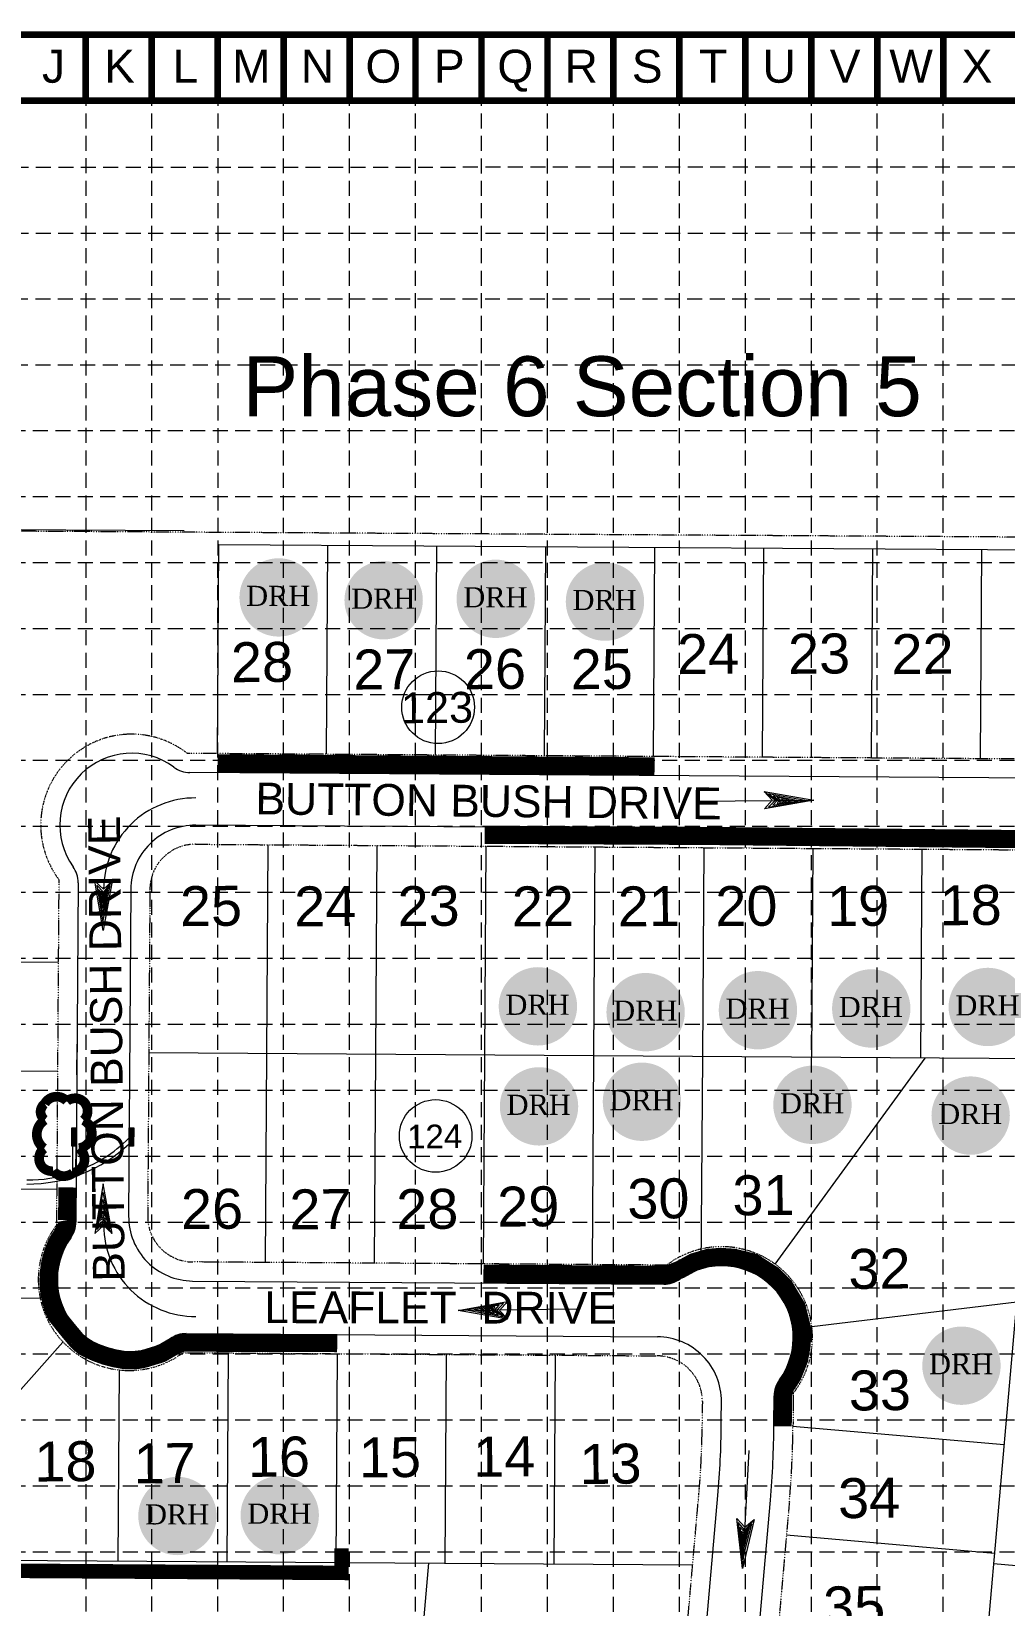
# Model space of a CAD drawing. Header units: inches. Extents: x 63409 to 64866, y 66737 to 69065.
# Drawn here: x 63781 to 64317, y 68199 to 69065 of the extents above; entities that cross this region are included whole.
import ezdxf
from ezdxf.enums import TextEntityAlignment as Align

# ---------------------------------------------------------------- set-up
doc = ezdxf.new("R2010")
doc.units = ezdxf.units.IN
doc.header["$MEASUREMENT"] = 0
for name, pattern in [('DASHED', [0.75, 0.5, -0.25]), ('DIVIDE', [1.25, 0.5, -0.25, 0, -0.25, 0, -0.25]), ('HIDDEN', [0.375, 0.25, -0.125])]:
    doc.linetypes.add(name, pattern=pattern)
for name, color, linetype, lineweight in [('10', 7, 'Continuous', 0), ('27', 7, 'Continuous', 0), ('31', 7, 'Continuous', 0), ('32', 7, 'Continuous', 0), ('33', 7, 'Continuous', 0), ('43', 7, 'Continuous', 0), ('44', 7, 'Continuous', 0), ('DR HORTON LOT', 7, 'Continuous', 0), ('LOT NUMBERS', 7, 'Continuous', 0)]:
    doc.layers.add(name, color=color, linetype=linetype, lineweight=lineweight)
for name, color, linetype in [('ARROWS', 7, 'Continuous'), ('BASE', 7, 'Continuous'), ('EROSION BLANKET', 84, 'Continuous'), ('GRID', 254, 'DASHED'), ('LEGEND', 7, 'Continuous'), ('SILT FENCE', 200, 'Continuous'), ('WATER', 5, 'Continuous')]:
    doc.layers.add(name, color=color, linetype=linetype)
doc.styles.add('DRHorton', font='dutcheb.ttf')
doc.styles.add("L200'", font='ARIAL.TTF', dxfattribs={"height": 0.001969})
doc.styles.get("Standard").update_dxf_attribs({"font": 'ARIAL.TTF'})

# ---------------------------------------------------------------- blocks, each defined once
blk = doc.blocks.new('DRHorton')
h = blk.add_hatch(color=1)
h.paths.add_polyline_path([(78.7, 25.78, 1), (40.43, 25.78, 1)])
h.paths.add_polyline_path([(42.33, 17.91), (76.5, 17.91), (76.5, 34.87), (42.33, 34.87)], flags=24)
at = {"layer": 'BASE', "color": 176, "style": 'DRHorton'}
blk.add_text('DRH', height=9.814, dxfattribs=at).set_placement((59.39, 21.64), align=Align.CENTER)
blk = doc.blocks.new('A$C238E4D3F')
at = {"layer": 'DR HORTON LOT', "linetype": 'Continuous', "lineweight": 0, "xscale": 1.127548441865656, "yscale": 1.127548441872932, "zscale": 1.127548441862433}
blk.add_blockref('DRHorton', (-45.59, -7.5), dxfattribs=at)

msp = doc.modelspace()

# ---------------------------------------------------------------- hatches: boundary and pattern name
at = {"layer": '43', "linetype": 'Continuous', "lineweight": 0}
for points in [[(63805.72, 68461.73), (63805.65, 68451.73), (63803.15, 68451.75), (63803.22, 68461.75)], [(63837.22, 68461.71), (63837.15, 68451.72), (63834.65, 68451.73), (63834.72, 68461.73)]]:
    msp.add_hatch(color=7, dxfattribs=at).paths.add_polyline_path(points, flags=16)

# ---------------------------------------------------------------- linework, layer by layer
at = {"layer": '27', "color": 7, "linetype": 'Continuous', "lineweight": 0}
for p, q in [((64418.58, 68653.76), (63868.15, 68657.48)), ((64430.34, 68624.68), (63871.35, 68628.46)), ((63806.63, 68596.79), (63805.37, 68409.86)), ((63835.61, 68593.2), (63834.39, 68413.2)), ((63869.65, 68377.46), (64129.09, 68375.71)), ((63866.11, 68348.49), (64125.5, 68346.73)), ((64160.67, 68298.55), (64160.77, 68313.49)), ((64189.67, 68298.35), (64189.78, 68314.19)), ((64106.93, 67669.72), (64158.81, 68259.27)), ((64135.82, 67667.18), (64187.7, 68256.73))]:
    msp.add_line(p, q, dxfattribs=at)
for centre, radius, start, end in [((63835.99, 68628.55), 39.5, 53.70748, 215.51691), ((63868.25, 68672.48), 15, 233.70748, 269.61222), ((63871.11, 68592.96), 35.5, 89.61187, 179.61222), ((63791.63, 68596.89), 15, 359.61222, 35.51691), ((63869.89, 68412.96), 35.5, 179.61222, 269.61262), ((63790.37, 68409.97), 15, 324.34953, 359.61222), ((63834.66, 68378.2), 39.5, 144.34953, 305.03426), ((64160.85, 68346.35), 39.5, 323.70743, 125.51691), ((64129.19, 68390.71), 15, 269.61223, 305.51691), ((63866, 68333.49), 15, 89.61223, 125.03426), ((64125.26, 68311.23), 35.5, 359.61222, 89.61233), ((64204.78, 68314.09), 15, 143.70743, 179.6124), ((63675.18, 68301.83), 485.5, 354.97084, 359.61222), ((63675.18, 68301.83), 514.5, 354.97084, 359.61222)]:
    msp.add_arc(centre, radius, start, end, dxfattribs=at)
at = {"layer": '31', "color": 7, "linetype": 'DIVIDE', "lineweight": 0}
msp.add_lwpolyline([(64012.68, 67432.26), (64182.58, 67474.19), (64357.64, 67517.38, -0.007964), (64406.07, 67528.52), (64465.06, 67539.91, -0.019122), (64583.28, 67555.76), (64686.92, 68733.46), (64686.94, 68784.94), (63640.37, 68791.1), (63620.38, 68791.09)], format="xyb", dxfattribs=at)
at = {"layer": '32', "color": 7, "linetype": 'DIVIDE', "lineweight": 0}
for p, q in [((64418.65, 68664.26), (63866.73, 68667.99)), ((63871.28, 68617.96), (64430.27, 68614.18)), ((63794.86, 68408.47), (63796.14, 68598.35)), ((63846.11, 68593.13), (63844.89, 68413.13)), ((64130.65, 68386.2), (63869.72, 68387.96)), ((63864.35, 68338), (64125.43, 68336.23)), ((64200.29, 68315.61), (64200.17, 68298.28)), ((64150.26, 68311.06), (64150.17, 68298.62)), ((64096.47, 67670.64), (64148.35, 68260.19)), ((64198.16, 68255.81), (64146.28, 67666.26))]:
    msp.add_line(p, q, dxfattribs=at)
for centre, radius, start, end in [((63835.99, 68628.55), 50, 52.06886, 217.15562), ((63871.11, 68592.96), 25, 89.61222, 179.61222), ((63869.89, 68412.96), 25, 179.61223, 269.61222), ((63834.66, 68378.2), 50, 142.74231, 306.45376), ((64160.85, 68346.35), 50, 322.06886, 127.15562), ((64125.26, 68311.23), 25, 359.61222, 89.61222), ((63675.18, 68301.83), 475, 354.97083, 359.61222), ((63675.18, 68301.83), 525, 354.97083, 359.61222)]:
    msp.add_arc(centre, radius, start, end, dxfattribs=at)
at = {"layer": '33', "color": 7, "linetype": 'Continuous', "lineweight": 0}
for p, q in [((63865.01, 68790.51), (63767.32, 68791.17)), ((63883.35, 68667.88), (63884.12, 68782.88)), ((64636.97, 68777.78), (63884.12, 68782.88)), ((63943.34, 68667.47), (63944.12, 68782.47)), ((64003.34, 68667.07), (64004.12, 68782.06)), ((64063.34, 68666.66), (64064.12, 68781.66)), ((64123.34, 68666.25), (64124.12, 68781.25)), ((64183.34, 68665.85), (64184.12, 68780.85)), ((64243.34, 68665.44), (64244.12, 68780.44)), ((64303.34, 68665.04), (64304.11, 68780.03)), ((63910.5, 68502.69), (63911.28, 68617.69)), ((63970.5, 68502.28), (63971.28, 68617.28)), ((64030.5, 68501.88), (64031.28, 68616.88)), ((64090.5, 68501.47), (64091.27, 68616.47)), ((64150.49, 68501.07), (64151.27, 68616.06)), ((64210.49, 68500.66), (64211.27, 68615.66)), ((64270.49, 68500.25), (64271.27, 68615.25)), ((63675.84, 68553.81), (63795.84, 68553)), ((63805.92, 68490.93), (63806.03, 68507.92)), ((64335.28, 68499.82), (63845.5, 68503.13)), ((63909.72, 68387.69), (63910.5, 68502.69)), ((63969.72, 68387.29), (63970.5, 68502.28)), ((64029.72, 68386.88), (64030.5, 68501.88)), ((64089.72, 68386.48), (64090.5, 68501.47)), ((64149.7, 68384.24), (64150.49, 68501.07)), ((64190.28, 68386.77), (64272.91, 68500.24)), ((63675.43, 68493.81), (63795.43, 68493)), ((64332.64, 68472.11), (64263.16, 67682.56)), ((63805.74, 68464.93), (63805.61, 68446.22)), ((63803.53, 68451.74), (63803.43, 68437.01)), ((63805.28, 68451.73), (63805.18, 68437.61)), ((63674.99, 68428.81), (63794.99, 68428)), ((63674.58, 68368.81), (63785.69, 68368.06)), ((64210.49, 68352.37), (64323.31, 68366.06)), ((63798.13, 68343.77), (63712.79, 68247.81)), ((63888.6, 68222.83), (63889.38, 68337.83)), ((63948.6, 68222.43), (63949.38, 68337.42)), ((64008.6, 68222.02), (64009.38, 68337.02)), ((64068.6, 68221.61), (64069.38, 68336.61)), ((63828.61, 68223.24), (63829.32, 68328.49)), ((64316.37, 68287.19), (64199.92, 68297.43)), ((64311.11, 68227.42), (64196.55, 68237.5)), ((63725.2, 68223.94), (64144.91, 68221.1)), ((63999.44, 68222.08), (63982.94, 68034.52)), ((64310.63, 68221.94), (64425.18, 68211.86))]:
    msp.add_line(p, q, dxfattribs=at)
for radius, start, end in [(78.88, 289.44886, 314.99086), (81.13, 269.61222, 313.40271), (78.88, 269.61222, 288.10303)]:
    msp.add_arc((63778.92, 68511.99), radius, start, end, dxfattribs=at)
at = {"layer": '43', "color": 7, "linetype": 'Continuous', "lineweight": 0}
for p, q in [((63803.15, 68451.75), (63803.22, 68461.75)), ((63803.22, 68461.75), (63805.72, 68461.73)), ((63805.72, 68461.73), (63805.65, 68451.73)), ((63834.65, 68451.73), (63834.72, 68461.73)), ((63834.72, 68461.73), (63837.22, 68461.71)), ((63837.22, 68461.71), (63837.15, 68451.72)), ((63805.65, 68451.73), (63803.15, 68451.75)), ((63837.15, 68451.72), (63834.65, 68451.73))]:
    msp.add_line(p, q, dxfattribs=at)
at = {"layer": '44', "color": 7, "linetype": 'Continuous', "lineweight": 0}
for centre in [(64004.79, 68693.4), (64003.44, 68457.32)]:
    msp.add_circle(centre, 20, dxfattribs=at)
at = {"layer": 'ARROWS', "color": 7, "linetype": 'Continuous', "lineweight": 0}
for p, q in [((64184.31, 68646.98), (64211.55, 68642.22)), ((64188.75, 68642.22), (64184.31, 68646.98)), ((64184.31, 68646.98), (64190.55, 68642.24)), ((64206.95, 68641.98), (64186.72, 68645.8)), ((64186.72, 68645.8), (64191.55, 68642.24)), ((64146.66, 68641.64), (64211.55, 68642.22)), ((64211.55, 68642.22), (64184.39, 68637.38)), ((64184.39, 68637.38), (64188.75, 68642.22)), ((64190.55, 68642.24), (64186.59, 68638.4)), ((64186.59, 68638.4), (64206.95, 68641.98)), ((64191.55, 68642.24), (64188.98, 68639.42)), ((64188.98, 68639.42), (64202.95, 68641.95)), ((64202.95, 68641.95), (64189.33, 68644.62)), ((64189.33, 68644.62), (64192.35, 68642.25)), ((64192.35, 68642.25), (64191.37, 68640.24)), ((64191.37, 68640.24), (64199.35, 68641.91)), ((64199.35, 68641.91), (64191.54, 68643.84)), ((64191.54, 68643.84), (64193.35, 68642.26)), ((64193.35, 68642.26), (64192.56, 68641.05)), ((64192.56, 68641.05), (64196.55, 68641.89)), ((64196.55, 68641.89), (64193.75, 68642.66)), ((64193.75, 68642.66), (64193.75, 68641.86)), ((63820.45, 68570.5), (63815.8, 68597.69)), ((63815.8, 68597.69), (63820.61, 68593.3)), ((63820.61, 68591.5), (63816.81, 68595.49)), ((63816.81, 68595.49), (63820.24, 68575.1)), ((63820.62, 68590.5), (63817.81, 68593.1)), ((63817.81, 68593.1), (63820.24, 68579.1)), ((63820.24, 68575.1), (63824.21, 68595.31)), ((63825.4, 68597.71), (63820.45, 68570.5)), ((63820.61, 68593.3), (63825.4, 68597.71)), ((63825.4, 68597.71), (63820.61, 68591.5)), ((63824.21, 68595.31), (63820.62, 68590.5)), ((63820.62, 68589.7), (63818.62, 68590.7)), ((63818.62, 68590.7), (63820.23, 68582.7)), ((63820.62, 68588.7), (63819.42, 68589.5)), ((63819.42, 68589.5), (63820.23, 68585.5)), ((63821.02, 68588.3), (63820.22, 68588.3)), ((63820.23, 68582.7), (63822.22, 68590.51)), ((63820.23, 68585.5), (63821.02, 68588.3)), ((63820.24, 68579.1), (63823.01, 68592.71)), ((63823.01, 68592.71), (63820.62, 68589.7)), ((63822.22, 68590.51), (63820.62, 68588.7)), ((63820.45, 68430.89), (63815.8, 68403.69)), ((63825.4, 68403.68), (63820.45, 68430.89)), ((63816.81, 68405.89), (63820.24, 68426.29)), ((63817.81, 68408.29), (63820.24, 68422.29)), ((63820.24, 68426.29), (63824.21, 68406.08)), ((63820.24, 68422.29), (63823.01, 68408.68)), ((63820.62, 68410.89), (63817.81, 68408.29)), ((63818.62, 68410.69), (63820.23, 68418.69)), ((63820.62, 68411.69), (63818.62, 68410.69)), ((63819.42, 68411.89), (63820.23, 68415.89)), ((63820.62, 68412.69), (63819.42, 68411.89)), ((63821.02, 68413.08), (63820.22, 68413.09)), ((63820.23, 68418.69), (63822.22, 68410.88)), ((63820.23, 68415.89), (63821.02, 68413.08)), ((63822.22, 68410.88), (63820.62, 68412.69)), ((63823.01, 68408.68), (63820.62, 68411.69)), ((63824.21, 68406.08), (63820.62, 68410.89)), ((63815.8, 68403.69), (63820.61, 68408.09)), ((63820.61, 68409.89), (63816.81, 68405.89)), ((63825.4, 68403.68), (63820.61, 68409.89)), ((63820.61, 68408.09), (63825.4, 68403.68)), ((64015.85, 68361.28), (64043.01, 68366.12)), ((64080.74, 68361.86), (64015.85, 68361.28)), ((64043.09, 68356.52), (64015.85, 68361.28)), ((64040.81, 68365.1), (64020.45, 68361.52)), ((64020.45, 68361.52), (64040.68, 68357.7)), ((64038.42, 68364.08), (64024.45, 68361.56)), ((64024.45, 68361.56), (64038.07, 68358.88)), ((64036.03, 68363.26), (64028.05, 68361.59)), ((64028.05, 68361.59), (64035.86, 68359.66)), ((64034.84, 68362.45), (64030.85, 68361.61)), ((64030.85, 68361.61), (64033.65, 68360.84)), ((64033.65, 68360.84), (64033.65, 68361.64)), ((64034.05, 68361.24), (64034.84, 68362.45)), ((64035.86, 68359.66), (64034.05, 68361.24)), ((64035.05, 68361.25), (64036.03, 68363.26)), ((64038.07, 68358.88), (64035.05, 68361.25)), ((64035.85, 68361.26), (64038.42, 68364.08)), ((64040.68, 68357.7), (64035.85, 68361.26)), ((64036.85, 68361.27), (64040.81, 68365.1)), ((64043.09, 68356.52), (64036.85, 68361.27)), ((64043.01, 68366.12), (64038.65, 68361.28)), ((64038.65, 68361.28), (64043.09, 68356.52)), ((64175.8, 68284.05), (64172.3, 68219.24)), ((64172.3, 68219.24), (64169.17, 68246.65)), ((64169.17, 68246.65), (64173.73, 68242)), ((64173.63, 68240.2), (64170.05, 68244.4)), ((64170.05, 68244.4), (64172.35, 68223.85)), ((64173.58, 68239.21), (64170.92, 68241.95)), ((64170.92, 68241.95), (64172.56, 68227.84)), ((64173.53, 68238.41), (64171.59, 68239.51)), ((64171.59, 68239.51), (64172.76, 68231.44)), ((64178.76, 68246.14), (64172.3, 68219.24)), ((64173.48, 68237.41), (64172.32, 68238.27)), ((64172.32, 68238.27), (64172.91, 68234.23)), ((64172.35, 68223.85), (64177.43, 68243.8)), ((64172.56, 68227.84), (64176.09, 68241.27)), ((64172.76, 68231.44), (64175.17, 68239.12)), ((64175.17, 68239.12), (64173.48, 68237.41)), ((64176.09, 68241.27), (64173.53, 68238.41)), ((64177.43, 68243.8), (64173.58, 68239.21)), ((64178.76, 68246.14), (64173.63, 68240.2)), ((64173.73, 68242), (64178.76, 68246.14)), ((64172.91, 68234.23), (64173.86, 68236.99)), ((64173.86, 68236.99), (64173.06, 68237.03))]:
    msp.add_line(p, q, dxfattribs=at)
for centre, start, end in [((63871.11, 68592.96), 89.61187, 179.61222), ((63871.11, 68408.43), 180.38778, 270.38813)]:
    msp.add_arc(centre, 50.5, start, end, dxfattribs=at)
at = {"layer": 'BASE', "color": 9}
msp.add_line((63447.56, 69027.36), (64827.7, 69027.36), dxfattribs=at)
at = {"layer": 'BASE', "const_width": 3.63}
for points in [[(64864.02, 66739.24), (64864.02, 69063.68), (63411.24, 69063.68), (63411.24, 66739.24)], [(64827.7, 66775.56), (64827.7, 69027.36), (63447.56, 69027.36), (63447.56, 66775.56)]]:
    msp.add_lwpolyline(points, close=True, dxfattribs=at)
for points in [[(63810.76, 69063.68), (63810.76, 69027.36)], [(63847.08, 69063.68), (63847.08, 69027.36)], [(63883.4, 69063.68), (63883.4, 69027.36)], [(63919.72, 69063.68), (63919.72, 69027.36)], [(63956.03, 69063.68), (63956.03, 69027.36)], [(63992.35, 69063.68), (63992.35, 69027.36)], [(64028.67, 69063.68), (64028.67, 69027.36)], [(64064.99, 69063.68), (64064.99, 69027.36)], [(64101.31, 69063.68), (64101.31, 69027.36)], [(64137.63, 69063.68), (64137.63, 69027.36)], [(64173.95, 69063.68), (64173.95, 69027.36)], [(64210.27, 69063.68), (64210.27, 69027.36)], [(64246.59, 69063.68), (64246.59, 69027.36)], [(64282.91, 69063.68), (64282.91, 69027.36)]]:
    msp.add_lwpolyline(points, dxfattribs=at)
at = {"layer": 'EROSION BLANKET', "linetype": 'Continuous', "lineweight": 0, "const_width": 10, "flags": 128}
for points in [[(63883.46, 68662.56), (64123.94, 68660.8)], [(64030.43, 68623.15), (64151.81, 68622.53), (64430.45, 68619.73), (64446.78, 68615.12), (64457.54, 68603.22), (64461, 68587.67), (64460.41, 68560.23), (64459.22, 68536.28), (64456.14, 68498.86), (64436.78, 68281.37)], [(64029.76, 68381.44), (64130.86, 68380.9), (64138.07, 68383.77), (64145.53, 68387.83), (64153.55, 68390.19), (64160.03, 68390.73), (64167.67, 68390.26), (64178.41, 68387.62), (64189.34, 68380.65), (64195.41, 68374.54), (64202.19, 68363.1), (64205.05, 68351.67), (64204.9, 68341.89), (64203.51, 68334.23), (64199.92, 68325.22), (64195.95, 68319.2), (64194.64, 68314.99), (64194.51, 68297.45)]]:
    msp.add_lwpolyline(points, dxfattribs=at)
msp.add_lwpolyline([(63949.22, 68343.27), (63864.09, 68343.51), (63860.23, 68342.09), (63852.44, 68337.54), (63844.09, 68334.98, -0.108727), (63831.71, 68333.98, -0.084608), (63811.52, 68340.32, -0.098888), (63805.54, 68345.06, -0.009547), (63795.11, 68357.85, -0.065568), (63793.88, 68359.93, -0.078304), (63790.47, 68373.48, -0.135599), (63795.02, 68398.61, -0.042749), (63796.25, 68400.69, 0.046929), (63800.04, 68407.22, 0.154953), (63800.51, 68411.01), (63800.76, 68428.99)], format="xyb", dxfattribs=at)
at = {"layer": 'GRID', "color": 252, "linetype": 'HIDDEN', "lineweight": 0, "ltscale": 33}
for p, q in [((63919.72, 66920.77), (63919.72, 69027.36)), ((63956.03, 66920.77), (63956.03, 69027.36)), ((63992.35, 66920.76), (63992.35, 69027.36)), ((64028.67, 66920.75), (64028.67, 69027.36)), ((64064.99, 66920.75), (64064.99, 69027.36)), ((64101.31, 66920.74), (64101.31, 69027.36)), ((64137.63, 66920.74), (64137.63, 69027.36)), ((64173.95, 66920.73), (64173.95, 69027.36)), ((64210.27, 66920.73), (64210.27, 69027.36)), ((64246.59, 66920.72), (64246.59, 69027.36)), ((64282.91, 66920.72), (64282.91, 69027.36)), ((63810.99, 66920.79), (63810.95, 69025.91)), ((63847.08, 66920.78), (63847.15, 69025.9)), ((63883.41, 66920.78), (63883.63, 69025.86)), ((63449.22, 68990.8), (64827.1, 68990.98)), ((63449.19, 68954.38), (64827.1, 68954.66)), ((63448.98, 68918.17), (64827.7, 68918.4)), ((63448.93, 68881.88), (64827.7, 68882.08)), ((63447.56, 68845.76), (64827.7, 68845.76)), ((63447.56, 68809.44), (64827.7, 68809.44)), ((63447.56, 68773.13), (64827.7, 68773.13)), ((63447.56, 68736.81), (64827.7, 68736.81)), ((63447.56, 68700.49), (64827.7, 68700.49)), ((63447.56, 68664.17), (64827.7, 68664.17)), ((63447.56, 68627.85), (64827.7, 68627.85)), ((63447.56, 68591.53), (64827.7, 68591.53)), ((63447.56, 68555.21), (64827.7, 68555.21)), ((63447.56, 68518.89), (64827.7, 68518.89)), ((63447.56, 68482.57), (64827.7, 68482.57)), ((63447.56, 68446.25), (64827.7, 68446.25)), ((63447.56, 68409.93), (64827.7, 68409.93)), ((63447.56, 68373.61), (64827.7, 68373.61)), ((63447.56, 68337.29), (64827.7, 68337.29)), ((63447.56, 68300.97), (64827.7, 68300.97)), ((63447.56, 68264.65), (64827.7, 68264.65)), ((63447.56, 68228.33), (64827.7, 68228.33))]:
    msp.add_line(p, q, dxfattribs=at)
at = {"layer": 'LEGEND', "color": 170, "ltscale": 100, "const_width": 5.33}
msp.add_lwpolyline([(63787.86, 68450.51, 0.520567), (63787.86, 68450.51, 0.765195), (63792.94, 68438, 0.417879), (63803.82, 68437.04, 0.6649), (63807.03, 68450.61, 0.744833), (63809.59, 68466, 0.975642), (63800.4, 68476.45, 0.520567), (63788.19, 68475.02, 0.520567), (63788.28, 68466.15, 0.540264), (63787.86, 68450.51)], format="xyb", close=True, dxfattribs=at)
at = {"layer": 'SILT FENCE', "linetype": 'Continuous', "lineweight": 0, "const_width": 8, "flags": 128}
msp.add_lwpolyline([(63666.91, 68433.23), (63667.38, 68324.66), (63719.9, 68218.21), (63951.6, 68216.74), (63951.6, 68230.17)], dxfattribs=at)
at = {"layer": 'WATER', "linetype": 'Continuous', "lineweight": 0, "const_width": 20, "flags": 128}
msp.add_lwpolyline([(63590.48, 68789.81), (63556.53, 68440.3, 0.366048), (63799.56, 68090.75, -0.426917), (63870.94, 67962.25, 0.053174), (63868.27, 67899.08), (63862.44, 67869.44, -0.069576), (63832.23, 67645.16, 0.082198), (63803.92, 67426.27, 0.058531)], format="xyb", dxfattribs=at)

# ---------------------------------------------------------------- block references
at = {"layer": 'DR HORTON LOT', "linetype": 'Continuous', "lineweight": 0, "xscale": 1.127548441865656, "yscale": 1.127548441872932, "zscale": 1.127548441862433}
for p in [(63849.81, 68724.8), (63907.64, 68723.26), (63969.34, 68724.03), (64029.49, 68722.49), (63992.56, 68499.63), (64240.26, 68499.29), (64051.87, 68496.43), (64113.7, 68497.51), (64049.84, 68447.09), (63993.18, 68444.55), (64143.72, 68445.4), (64230.82, 68439.48), (64225.75, 68301.74), (63794.13, 68219), (63850.43, 68219.41)]:
    msp.add_blockref('DRHorton', p, dxfattribs=at)
at = {"layer": 'DR HORTON LOT', "linetype": 'Continuous', "lineweight": 0}
msp.add_blockref('A$C238E4D3F', (64221.67, 68505.95), dxfattribs=at)

# ---------------------------------------------------------------- texts
at = {"layer": '10', "color": 7, "linetype": 'Continuous', "lineweight": 0}
for s, rotation, p in [('BUTTON BUSH DRIVE', 359.37225, (64032.65, 68650.53)), ('BUTTON BUSH DRIVE', 90.60589, (63813.41, 68505.3)), ('LEAFLET  DRIVE', 359.89723, (64006.2, 68371.6))]:
    msp.add_text(s, height=17.5, rotation=rotation, dxfattribs=at).set_placement(p, align=Align.TOP_CENTER)
at = {"layer": '44', "color": 7, "linetype": 'Continuous', "lineweight": 0}
for s, height, p in [('123', 17, (64004.19, 68693.24)), ('124', 13, (64002.85, 68457.16))]:
    msp.add_text(s, height=height, rotation=0.53, dxfattribs=at).set_placement(p, align=Align.MIDDLE)
at = {"layer": 'BASE'}
for s, p in [('J', (63793.04, 69046.36)), ('K', (63829.36, 69046.36)), ('L', (63865.68, 69046.36)), ('M', (63902, 69046.36)), ('N', (63938.32, 69046.36)), ('O', (63974.63, 69046.36)), ('P', (64010.95, 69046.36)), ('Q', (64047.27, 69046.36)), ('R', (64083.59, 69046.36)), ('S', (64119.91, 69046.36)), ('T', (64156.23, 69046.36)), ('U', (64192.55, 69046.36)), ('V', (64228.87, 69046.36)), ('W', (64265.19, 69046.36)), ('X', (64301.51, 69046.36))]:
    msp.add_text(s, height=18.16, dxfattribs=at).set_placement(p, align=Align.MIDDLE_CENTER)
at = {"layer": 'BASE', "color": 7, "style": "L200'"}
msp.add_text('Phase 6 Section 5', height=32.9921, dxfattribs=at).set_placement((63897.04, 68853.65))
at = {"layer": 'LOT NUMBERS', "color": 7, "linetype": 'Continuous', "lineweight": 0}
for s, p in [('24', (64153.43, 68722.91)), ('23', (64214.51, 68722.91)), ('22', (64271.48, 68722.91)), ('28', (63907.8, 68718.3)), ('27', (63975.18, 68714.44)), ('26', (64036.08, 68714.44)), ('25', (64094.88, 68714.44)), ('25', (63879.74, 68583.99)), ('24', (63942.64, 68583.99)), ('23', (63999.54, 68583.99)), ('22', (64062.44, 68583.99)), ('21', (64120.78, 68583.99)), ('20', (64174.5, 68583.99)), ('19', (64236.03, 68583.99)), ('18', (64297.96, 68584.46)), ('26', (63880.31, 68417.15)), ('27', (63940.02, 68417.15)), ('28', (63998.81, 68417.15)), ('29', (64054.42, 68418.52)), ('30', (64126.04, 68422.91)), ('31', (64183.93, 68424.74)), ('32', (64247.76, 68384.23)), ('33', (64247.98, 68317.28)), ('18', (63799.59, 68278.16)), ('16', (63917.15, 68280.72)), ('15', (63978.26, 68280.26)), ('14', (64041.2, 68280.8)), ('17', (63854.28, 68277.13)), ('13', (64099.69, 68276.81)), ('34', (64242.05, 68258)), ('35', (64233.85, 68198.38))]:
    msp.add_text(s, height=22, rotation=0.53, dxfattribs=at).set_placement(p, align=Align.MIDDLE)

doc.saveas('drawing.dxf')
